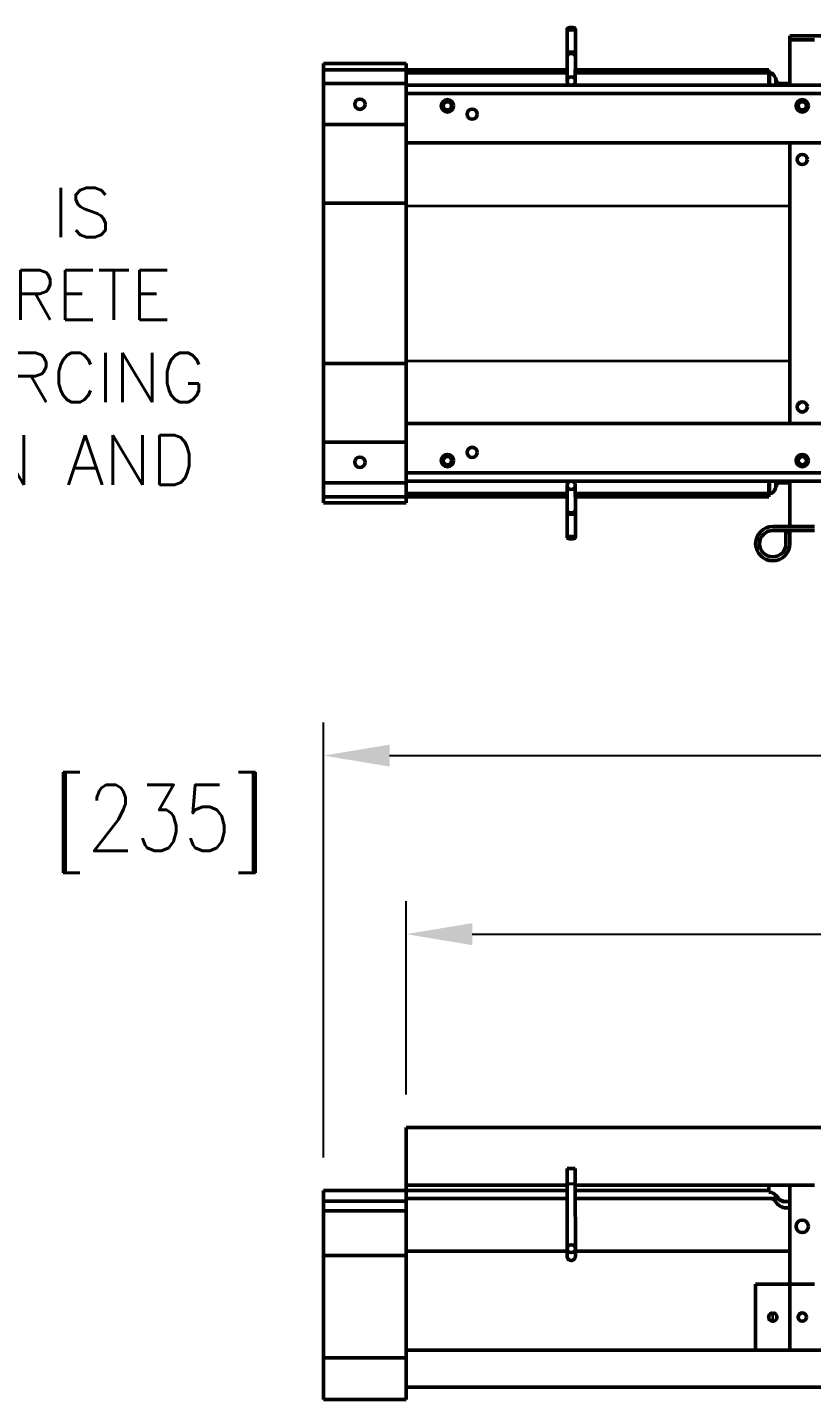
# Model space of a CAD drawing. Header units: inches. Extents: x -15 to 151, y 69 to 123.
# Drawn here: x 19.24 to 43, y 80.94 to 122.52 of the extents above; entities that cross this region are included whole.
import ezdxf

# ---------------------------------------------------------------- set-up
doc = ezdxf.new("R2010")
doc.units = ezdxf.units.IN
doc.header["$MEASUREMENT"] = 0
doc.layers.add('Objects', color=3, linetype='Continuous')
doc.layers.add('Visible (ANSI)', color=7, linetype='Continuous', lineweight=50)
doc.layers.add('Visible Narrow (ANSI)', color=7, linetype='Continuous', lineweight=35)
doc.styles.add('ROMANS', font='romans.shx')
doc.styles.add('Sales', font='romans.shx', dxfattribs={"width": 0.85})
doc.dimstyles.new('Sales', dxfattribs={"dimtxt": 1, "dimasz": 1, "dimexe": 0.5, "dimexo": 0.5, "dimgap": 0.09, "dimtad": 0, "dimtih": 1, "dimtoh": 1, "dimdec": 6, "dimzin": 0, "dimdsep": 46, "dimlunit": 5, "dimtxsty": 'Sales', "dimcen": 0, "dimclrd": 7, "dimclre": 7, "dimclrt": 7, "dimadec": 0, "dimazin": 0, "dimtfac": 0.85, "dimtdec": 6, "dimtix": 1, "dimtofl": 0, "dimtmove": 0, "dimatfit": 3, "dimfxl": 0, "dimtolj": 1, "dimtzin": 0, "dimarcsym": 0})

# ---------------------------------------------------------------- blocks, each defined once
blk = doc.blocks.new('A$C66ED6163')
at = {"layer": 'Visible (ANSI)'}
for p, q in [((0, 6.75), (120, 6.75)), ((0, 5), (0, 6.75)), ((4.875, 5.5), (5.125, 5.5)), ((4.875, 5.5), (4.875, 5.052)), ((5.125, 5.5), (5.125, 5.052)), ((0, 5), (4.875, 5)), ((4.875, 4.991), (4.876, 2.969)), ((5.125, 5), (11.625, 5)), ((5.125, 4.991), (5.126, 3.086)), ((11.625, 5), (12.375, 5)), ((11.625, 5), (11.625, 0)), ((4.876, 2.852), (4.876, 3.073)), ((5.126, 2.851), (5.126, 3.072)), ((10.588, 2), (11.625, 2)), ((10.588, 0), (10.588, 2)), ((12.375, 2), (11.625, 2)), ((10.588, 0), (11.625, 0)), ((11.625, 0), (12.375, 0))]:
    blk.add_line(p, q, dxfattribs=at)
for centre, radius in [((12, 3.75), 0.188), ((12, 1), 0.125)]:
    blk.add_circle(centre, radius, dxfattribs=at)
for centre, major_axis, ratio, start_param, end_param in [((4.875, 5.052), (0, 0.188), 0.000838, 1.570801, 1.897855), ((5.125, 5.052), (0, -0.187), 0.000837, 4.712384, 5.039829)]:
    blk.add_ellipse(centre, major_axis=major_axis, ratio=ratio, start_param=start_param, end_param=end_param, dxfattribs=at)
blk.add_ellipse((5.001, 3.072), major_axis=(-0.125, 0), ratio=0.94693, dxfattribs=at)
for points, knots in [([(5.126, 2.851), (5.126, 2.848), (5.126, 2.845), (5.126, 2.842), (5.126, 2.842), (5.126, 2.84), (5.126, 2.84), (5.126, 2.839), (5.126, 2.838), (5.126, 2.838), (5.126, 2.837), (5.126, 2.836), (5.126, 2.835), (5.125, 2.833), (5.125, 2.832), (5.125, 2.829), (5.125, 2.827), (5.124, 2.819), (5.123, 2.814), (5.118, 2.797), (5.113, 2.786), (5.1, 2.764), (5.091, 2.754), (5.071, 2.737), (5.059, 2.73), (5.034, 2.72), (5.021, 2.717), (4.995, 2.716), (4.981, 2.717), (4.955, 2.724), (4.943, 2.73), (4.921, 2.745), (4.911, 2.754), (4.894, 2.775), (4.888, 2.787), (4.881, 2.805), (4.879, 2.812), (4.877, 2.821), (4.877, 2.824), (4.876, 2.83), (4.876, 2.832), (4.876, 2.835), (4.876, 2.836), (4.876, 2.837), (4.876, 2.837), (4.876, 2.838), (4.876, 2.839), (4.876, 2.839), (4.876, 2.84), (4.876, 2.84), (4.876, 2.841), (4.876, 2.842), (4.876, 2.843), (4.876, 2.85), (4.876, 2.858), (4.876, 2.879), (4.876, 2.893), (4.876, 2.925), (4.876, 2.942), (4.876, 2.964), (4.876, 2.966), (4.876, 2.969)], [0, 0, 0, 0, 0.079096, 0.079096, 0.121251, 0.121251, 0.137087, 0.137087, 0.144143, 0.144143, 0.148132, 0.148132, 0.156188, 0.156188, 0.164106, 0.164106, 0.180089, 0.180089, 0.222465, 0.222465, 0.312967, 0.312967, 0.414263, 0.414263, 0.515422, 0.515422, 0.61659, 0.61659, 0.717757, 0.717757, 0.818924, 0.818924, 0.920092, 0.920092, 1.021258, 1.021258, 1.071329, 1.071329, 1.096135, 1.096135, 1.114273, 1.114273, 1.11906, 1.11906, 1.12303, 1.12303, 1.131078, 1.131078, 1.13899, 1.13899, 1.156839, 1.156839, 1.210328, 1.210328, 1.372911, 1.372911, 1.530169, 1.530169, 1.682423, 1.682423, 1.703503, 1.703503, 1.703503, 1.703503]), ([(4.876, 2.843), (4.876, 2.843), (4.876, 2.843), (4.876, 2.844), (4.876, 2.845), (4.876, 2.847), (4.876, 2.849), (4.876, 2.852)], [1.5833449, 1.5833449, 1.5833449, 1.5833449, 1.5926047, 1.5926047, 1.6391909, 1.6391909, 1.6995212, 1.6995212, 1.6995212, 1.6995212]), ([(11.106, 0.875), (11.091, 0.875), (11.074, 0.878), (11.043, 0.891), (11.029, 0.901), (11.007, 0.923), (10.997, 0.937), (10.985, 0.967), (10.981, 0.984), (10.981, 1), (10.981, 1.016), (10.985, 1.033), (10.997, 1.063), (11.007, 1.077), (11.029, 1.099), (11.043, 1.109), (11.074, 1.122), (11.091, 1.125), (11.106, 1.125)], [1.44131, 1.44131, 1.44131, 1.44131, 1.561412, 1.561412, 1.6815139, 1.6815139, 1.8016303, 1.8016303, 1.9217467, 1.9217467, 1.9217467, 2.0418631, 2.0418631, 2.1619795, 2.1619795, 2.2820814, 2.2820814, 2.4021834, 2.4021834, 2.4021834, 2.4021834]), ([(11.106, 1.125), (11.122, 1.125), (11.139, 1.122), (11.17, 1.109), (11.184, 1.099), (11.206, 1.077), (11.216, 1.063), (11.228, 1.033), (11.231, 1.016), (11.231, 0.984), (11.228, 0.967), (11.216, 0.937), (11.206, 0.923), (11.184, 0.901), (11.17, 0.891), (11.139, 0.878), (11.122, 0.875), (11.106, 0.875)], [0.4804367, 0.4804367, 0.4804367, 0.4804367, 0.6005386, 0.6005386, 0.7206406, 0.7206406, 0.840757, 0.840757, 0.9608734, 0.9608734, 1.0809898, 1.0809898, 1.2011062, 1.2011062, 1.3212081, 1.3212081, 1.44131, 1.44131, 1.44131, 1.44131])]:
    blk.add_open_spline(points, degree=3, knots=knots, dxfattribs=at)
at = {"layer": 'Visible Narrow (ANSI)'}
for p, q in [((4.875, 5.052), (5.125, 5.052)), ((11.106, 0.875), (11.106, 1.125))]:
    blk.add_line(p, q, dxfattribs=at)
for centre, major_axis, ratio, start_param, end_param in [((5, 4.991), (0.125, 0), 0.321439, 0, 3.141593), ((5.001, 2.969), (-0.125, 0), 0.321439, 6.193893, 6.283185), ((5.001, 2.851), (-0.125, 0), 0.94693, 0, 3.141593)]:
    blk.add_ellipse(centre, major_axis=major_axis, ratio=ratio, start_param=start_param, end_param=end_param, dxfattribs=at)
blk = doc.blocks.new('*D38')
at = {"layer": 'Defpoints', "color": 0}
for p in [(13.288, 98.567), (4.038, 86.362), (13.288, 86.362)]:
    blk.add_point(p, dxfattribs=at)
at = {"layer": 'Objects', "color": 7, "lineweight": -2}
for p, q in [((4.038, 87.362), (4.038, 99.567)), ((13.288, 87.362), (13.288, 99.567)), ((6.038, 98.567), (11.288, 98.567)), ((13.288, 98.567), (15.288, 98.567))]:
    blk.add_line(p, q, dxfattribs=at)
at = {"layer": 'Objects', "color": 7}
for points in [[(6.038, 98.9), (6.038, 98.234), (4.038, 98.567)], [(11.288, 98.9), (11.288, 98.234), (13.288, 98.567)]]:
    blk.add_solid(points, dxfattribs=at)
at = {"layer": 'Objects', "color": 7, "insert": (21.305, 98.567), "char_height": 2, "attachment_point": 5, "style": 'Sales'}
blk.add_mtext('\\A1;9{\\H0.850000x;\\S1/4;} [235]', dxfattribs=at)
blk = doc.blocks.new('*D41')
at = {"layer": 'Defpoints', "color": 0}
for p in [(150.717, 95.043), (30.717, 89.188), (150.717, 89.188)]:
    blk.add_point(p, dxfattribs=at)
at = {"layer": 'Objects', "color": 7, "lineweight": -2}
for p, q in [((30.717, 90.188), (30.717, 96.043)), ((150.717, 90.188), (150.717, 96.043)), ((32.717, 95.043), (78.889, 95.043)), ((148.717, 95.043), (94.298, 95.043))]:
    blk.add_line(p, q, dxfattribs=at)
at = {"layer": 'Objects', "color": 7}
for points in [[(32.717, 95.377), (32.717, 94.71), (30.717, 95.043)], [(148.717, 95.377), (148.717, 94.71), (150.717, 95.043)]]:
    blk.add_solid(points, dxfattribs=at)
at = {"layer": 'Objects', "color": 7, "insert": (86.593, 95.043), "char_height": 2, "attachment_point": 5, "style": 'Sales'}
blk.add_mtext('\\A1;120 [3048]', dxfattribs=at)
blk = doc.blocks.new('*D42')
at = {"layer": 'Defpoints', "color": 0}
for p in [(150.717, 100.452), (150.717, 89.188), (28.217, 87.276)]:
    blk.add_point(p, dxfattribs=at)
at = {"layer": 'Objects', "color": 7, "lineweight": -2}
for p, q in [((28.217, 88.276), (28.217, 101.452)), ((150.717, 90.188), (150.717, 101.452)), ((30.217, 100.452), (77.216, 100.452)), ((148.717, 100.452), (93.795, 100.452))]:
    blk.add_line(p, q, dxfattribs=at)
at = {"layer": 'Objects', "color": 7}
for points in [[(30.217, 100.786), (30.217, 100.119), (28.217, 100.452)], [(148.717, 100.786), (148.717, 100.119), (150.717, 100.452)]]:
    blk.add_solid(points, dxfattribs=at)
at = {"layer": 'Objects', "color": 7, "insert": (85.505, 100.452), "char_height": 2, "attachment_point": 5, "style": 'Sales'}
blk.add_mtext('\\A1;122{\\H0.850000x;\\S1/2;} [3112]', dxfattribs=at)

msp = doc.modelspace()

# ---------------------------------------------------------------- linework, layer by layer
at = {"layer": 'Visible (ANSI)'}
for p, q in [((35.59321, 122.47769), (35.59266, 121.82667)), ((35.84321, 122.47748), (35.84266, 121.82646)), ((42.34188, 122.14223), (42.34188, 122.26073)), ((42.34188, 122.26073), (43.61038, 122.26073)), ((35.59266, 121.82667), (35.59246, 121.58885)), ((35.84246, 121.58864), (35.84266, 121.82646)), ((42.34188, 122.14223), (43.09188, 122.14223)), ((42.34188, 122.14223), (42.34188, 120.76723)), ((42.34188, 122.14223), (43.09188, 122.14223)), ((30.71688, 121.42398), (28.21688, 121.42398)), ((28.21688, 121.42398), (28.21688, 121.23598)), ((30.71688, 121.23598), (30.71688, 121.42398)), ((35.59246, 121.58885), (35.59189, 120.90229)), ((35.84246, 121.58864), (35.84189, 120.90208)), ((28.21688, 121.23598), (28.21688, 120.81747)), ((30.71688, 121.23598), (28.21688, 121.23598)), ((30.71688, 121.23598), (35.59217, 121.23598)), ((30.71688, 121.14223), (30.71688, 121.23598)), ((30.71688, 121.14223), (35.59209, 121.14223)), ((30.71688, 120.76723), (30.71688, 121.14223)), ((35.84209, 121.14223), (41.70088, 121.14223)), ((35.84217, 121.23598), (41.70088, 121.23598)), ((41.70088, 121.14223), (41.70088, 121.23598)), ((41.70088, 120.76723), (41.70088, 121.14223)), ((41.70088, 121.1392), (41.74499, 121.1392)), ((30.71688, 120.81747), (28.21688, 120.81747)), ((28.21688, 120.81747), (28.21688, 119.57973)), ((30.71688, 120.76723), (150.71688, 120.76723)), ((30.71688, 120.76723), (30.71688, 120.51723)), ((35.59189, 120.90229), (35.59188, 120.89234)), ((35.84188, 120.89213), (35.84189, 120.90208)), ((41.89584, 120.81747), (41.99474, 120.81747)), ((41.89584, 120.76723), (41.89584, 120.81747)), ((42.15712, 120.81747), (41.99474, 120.81747)), ((42.34188, 120.81747), (42.15712, 120.81747)), ((30.71688, 120.51723), (30.71688, 119.01723)), ((30.71688, 120.51723), (150.71688, 120.51723)), ((30.71688, 119.57973), (28.21688, 119.57973)), ((28.21688, 119.57973), (28.21688, 117.19539)), ((30.71688, 117.11656), (30.71688, 119.01723)), ((30.71688, 119.01723), (150.71688, 119.01723)), ((42.34188, 119.01723), (42.34188, 110.51723)), ((30.71688, 117.19539), (28.21688, 117.19539)), ((28.21688, 117.19539), (28.21688, 112.33907)), ((30.71688, 112.4179), (30.71688, 117.11656)), ((30.71688, 112.33907), (28.21688, 112.33907)), ((28.21688, 112.33907), (28.21688, 109.95473)), ((30.71688, 110.51723), (30.71688, 112.4179)), ((30.71688, 110.51723), (150.71688, 110.51723)), ((30.71688, 109.01723), (30.71688, 110.51723)), ((30.71688, 109.95473), (28.21688, 109.95473)), ((28.21688, 109.95473), (28.21688, 108.71699)), ((30.71688, 109.01723), (150.71688, 109.01723)), ((30.71688, 108.76723), (30.71688, 109.01723)), ((30.71688, 108.71699), (28.21688, 108.71699)), ((28.21688, 108.71699), (28.21688, 108.29848)), ((30.71688, 108.39223), (30.71688, 108.76723)), ((30.71688, 108.76723), (150.71688, 108.76723)), ((35.59188, 108.64213), (35.59189, 108.63218)), ((35.59189, 108.63218), (35.59246, 107.94561)), ((35.84189, 108.63239), (35.84188, 108.64234)), ((35.84189, 108.63239), (35.84246, 107.94582)), ((41.70088, 108.39223), (41.70088, 108.76723)), ((41.89584, 108.71699), (41.89584, 108.76723)), ((41.89584, 108.71699), (41.99474, 108.71699)), ((42.15712, 108.71699), (41.99474, 108.71699)), ((42.34188, 108.71699), (42.15712, 108.71699)), ((42.34188, 108.76723), (42.34188, 107.39223)), ((30.71688, 108.29848), (28.21688, 108.29848)), ((28.21688, 108.29848), (28.21688, 108.10989)), ((30.71688, 108.10989), (28.21688, 108.10989)), ((30.71688, 108.39223), (35.59209, 108.39223)), ((30.71688, 108.29848), (30.71688, 108.39223)), ((30.71688, 108.10989), (30.71688, 108.29848)), ((30.71688, 108.29848), (35.59217, 108.29848)), ((35.84209, 108.39223), (41.70088, 108.39223)), ((35.84217, 108.29848), (41.70088, 108.29848)), ((41.74499, 108.39526), (41.70088, 108.39526)), ((41.70088, 108.29848), (41.70088, 108.39223)), ((35.59246, 107.94561), (35.59266, 107.70779)), ((35.59266, 107.70779), (35.59321, 107.05678)), ((35.84266, 107.708), (35.84246, 107.94582)), ((35.84266, 107.708), (35.84321, 107.05699)), ((41.82338, 107.39223), (42.34188, 107.39223)), ((43.09188, 107.27373), (41.82338, 107.27373)), ((42.34188, 107.39223), (43.09188, 107.39223)), ((42.22338, 106.87373), (42.22338, 107.21123)), ((42.22338, 107.21123), (42.34188, 107.21123)), ((42.34188, 107.21123), (42.34188, 106.87373)), ((30.71688, 87.43817), (35.59486, 87.43817)), ((30.71688, 87.27579), (30.71688, 87.43817)), ((35.83896, 87.43817), (41.70088, 87.43817)), ((41.70088, 87.27579), (41.70088, 87.43817)), ((30.71688, 87.27579), (28.21688, 87.27579)), ((28.21688, 87.27579), (28.21688, 86.95348)), ((30.71688, 86.95348), (28.21688, 86.95348)), ((28.21688, 86.95348), (28.21688, 86.65748)), ((30.71688, 86.95348), (30.71688, 87.27579)), ((30.71688, 87.27579), (35.59193, 87.27579)), ((30.71688, 87.03417), (35.592, 87.03417)), ((30.71688, 86.65748), (30.71688, 86.95348)), ((35.84193, 87.27579), (41.70088, 87.27579)), ((35.842, 87.03417), (41.70128, 87.03417)), ((41.70088, 87.21992), (41.70088, 87.27579)), ((41.74499, 87.21992), (41.70088, 87.21992)), ((41.70128, 87.03417), (41.98212, 87.03417)), ((41.70128, 87.03417), (41.70128, 87.03192)), ((41.70128, 87.03192), (41.74539, 87.03192)), ((42.34188, 86.93817), (42.15712, 86.93817)), ((42.34188, 86.93867), (42.23213, 86.93867)), ((30.71688, 86.65748), (28.21688, 86.65748)), ((28.21688, 86.65748), (28.21688, 85.30933)), ((30.71688, 85.30933), (30.71688, 86.65748)), ((42.23253, 86.75067), (42.34188, 86.75067)), ((30.71688, 85.30933), (28.21688, 85.30933)), ((28.21688, 85.30933), (28.21688, 82.19934)), ((30.71688, 85.44047), (35.59303, 85.44047)), ((30.71688, 82.19934), (30.71688, 85.30933)), ((35.84303, 85.44047), (42.34188, 85.44047)), ((30.71688, 82.43797), (150.71688, 82.43797)), ((30.71688, 82.19934), (28.21688, 82.19934)), ((28.21688, 80.93947), (28.21688, 82.19934)), ((30.71688, 82.19934), (30.71688, 80.93947)), ((30.71688, 81.31547), (150.71688, 81.31547)), ((30.71688, 80.93947), (28.21688, 80.93947))]:
    msp.add_line(p, q, dxfattribs=at)
for centre, radius in [((35.71688, 120.89223), 0.125), ((29.31688, 120.19247), 0.1565), ((31.96688, 120.14223), 0.1875), ((31.96688, 120.14223), 0.125), ((42.71688, 120.14223), 0.1875), ((42.71688, 120.14223), 0.125), ((32.71688, 119.89223), 0.1535), ((42.71688, 118.51723), 0.1535), ((42.71688, 111.01723), 0.1535), ((32.71688, 109.64223), 0.1535), ((29.31688, 109.34199), 0.1565), ((31.96688, 109.39223), 0.1875), ((31.96688, 109.39223), 0.125), ((42.71688, 109.39223), 0.1875), ((42.71688, 109.39223), 0.125), ((35.71688, 108.64223), 0.125)]:
    msp.add_circle(centre, radius, dxfattribs=at)
for centre, radius, start, end in [((41.82338, 106.87373), 0.5185, 90, 0), ((41.82338, 106.87373), 0.4, 90, 0), ((41.74499, 87.03242), 0.1875, 30, 90), ((41.74539, 86.84442), 0.1875, 30, 90), ((41.66998, 86.84442), 0.375, 30, 52.965933), ((42.23213, 87.31367), 0.375, 210, 228.187738), ((42.23253, 87.12567), 0.375, 210, 270), ((42.15712, 87.12567), 0.1875, 210, 270), ((42.23213, 87.31367), 0.375, 232.965933, 270)]:
    msp.add_arc(centre, radius, start, end, dxfattribs=at)
for centre, major_axis in [((35.71821, 122.47758), (0.125, -0.0001)), ((35.71821, 107.05689), (-0.125, -0.0001))]:
    msp.add_ellipse(centre, major_axis=major_axis, ratio=0.32143947, dxfattribs=at)
for centre, major_axis, start_param, end_param in [((41.74499, 120.81444), (0, 0.32476), 5.23598776, 6.28318531), ((42.23213, 121.30158), (0, 0.64952), 2.0943951, 2.41183101), ((41.74499, 108.72002), (0, -0.32476), 0, 1.04719755), ((42.23213, 108.23288), (0, -0.64952), 3.8713543, 4.1887902)]:
    msp.add_ellipse(centre, major_axis=major_axis, ratio=0.57735027, start_param=start_param, end_param=end_param, dxfattribs=at)
at = {"layer": 'Visible Narrow (ANSI)'}
for p, q in [((41.74499, 120.76723), (41.74499, 121.1392)), ((41.90737, 120.81747), (41.90737, 120.97682)), ((41.99474, 120.76723), (41.99474, 120.81747)), ((42.15712, 120.76723), (42.15712, 120.81747)), ((30.71688, 117.11656), (42.34188, 117.11656)), ((30.71688, 112.4179), (42.34188, 112.4179)), ((41.74499, 108.39526), (41.74499, 108.76723)), ((41.90737, 108.55764), (41.90737, 108.71699)), ((41.99474, 108.76723), (41.99474, 108.71699)), ((42.15712, 108.76723), (42.15712, 108.71699))]:
    msp.add_line(p, q, dxfattribs=at)
for centre, major_axis, ratio, start_param, end_param in [((35.71766, 121.82657), (0.125, -0.0001), 0.32143947, 3.14159265, 6.28318531), ((35.71746, 121.58875), (0.125, -0.0001), 0.94693013, 0, 3.14159265), ((35.71689, 120.90218), (0.125, -0.0001), 0.94693013, 0, 3.14159265), ((35.71689, 108.63228), (0.125, 0.0001), 0.94693013, 3.14159265, 6.28318531), ((35.71746, 107.94572), (0.125, 0.0001), 0.94693013, 3.14159265, 6.28318531), ((35.71766, 107.7079), (0.125, 0.0001), 0.32143947, 0, 3.14159265)]:
    msp.add_ellipse(centre, major_axis=major_axis, ratio=ratio, start_param=start_param, end_param=end_param, dxfattribs=at)

# ---------------------------------------------------------------- block references
at = {"layer": 'Objects'}
msp.add_blockref('A$C66ED6163', (30.71688, 82.43817), dxfattribs=at)

# ---------------------------------------------------------------- texts
at = {"lineweight": 0, "insert": (9.20051, 111.91038), "char_height": 1.5, "width": 38.1042016, "attachment_point": 5, "style": 'ROMANS'}
msp.add_mtext('{\\Fc:\\WORKCNTR\\fonts\\romans.shx;\\W2.42857; }SPECIFYING ENGINEER IS {\\Fc:\\WORKCNTR\\fonts\\romans.shx;\\W2.42857; }RESPONSIBLE FOR CONCRETE {\\Fc:\\WORKCNTR\\fonts\\romans.shx;\\W2.42857; }ENCASEMENT AND REINFORCING {\\Fc:\\WORKCNTR\\fonts\\romans.shx;\\W2.42857; }BASED UPON APPLICATION AND {\\Fc:\\WORKCNTR\\fonts\\romans.shx;\\W2.42857; }LOCAL CODES', dxfattribs=at)

# ---------------------------------------------------------------- dimensions: what is measured, and where the dimension line sits
at = {"layer": 'Objects'}
for base, p1, p2, picture, middle in [((150.71688, 100.45222), (28.21688, 87.27579), (150.71688, 89.18817), '*D42', (85.50516, 100.45222)), ((13.28848, 98.56692), (4.03848, 86.36232), (13.28848, 86.36232), '*D38', (21.30538, 98.56692)), ((150.71688, 95.04324), (30.71688, 89.18817), (150.71688, 89.18817), '*D41', (86.59342, 95.04324))]:
    dim = msp.add_linear_dim(base=base, p1=p1, p2=p2, dimstyle='Sales', override={"dimtxt": 2, "dimasz": 2, "dimexe": 1, "dimexo": 1, "dimgap": 0.5, "dimdec": 4, "dimtdec": 4}, dxfattribs=at)
    dim.commit()
    dim.dimension.update_dxf_attribs({"geometry": picture, "text_midpoint": middle, "dimtype": 160})

doc.saveas('drawing.dxf')
